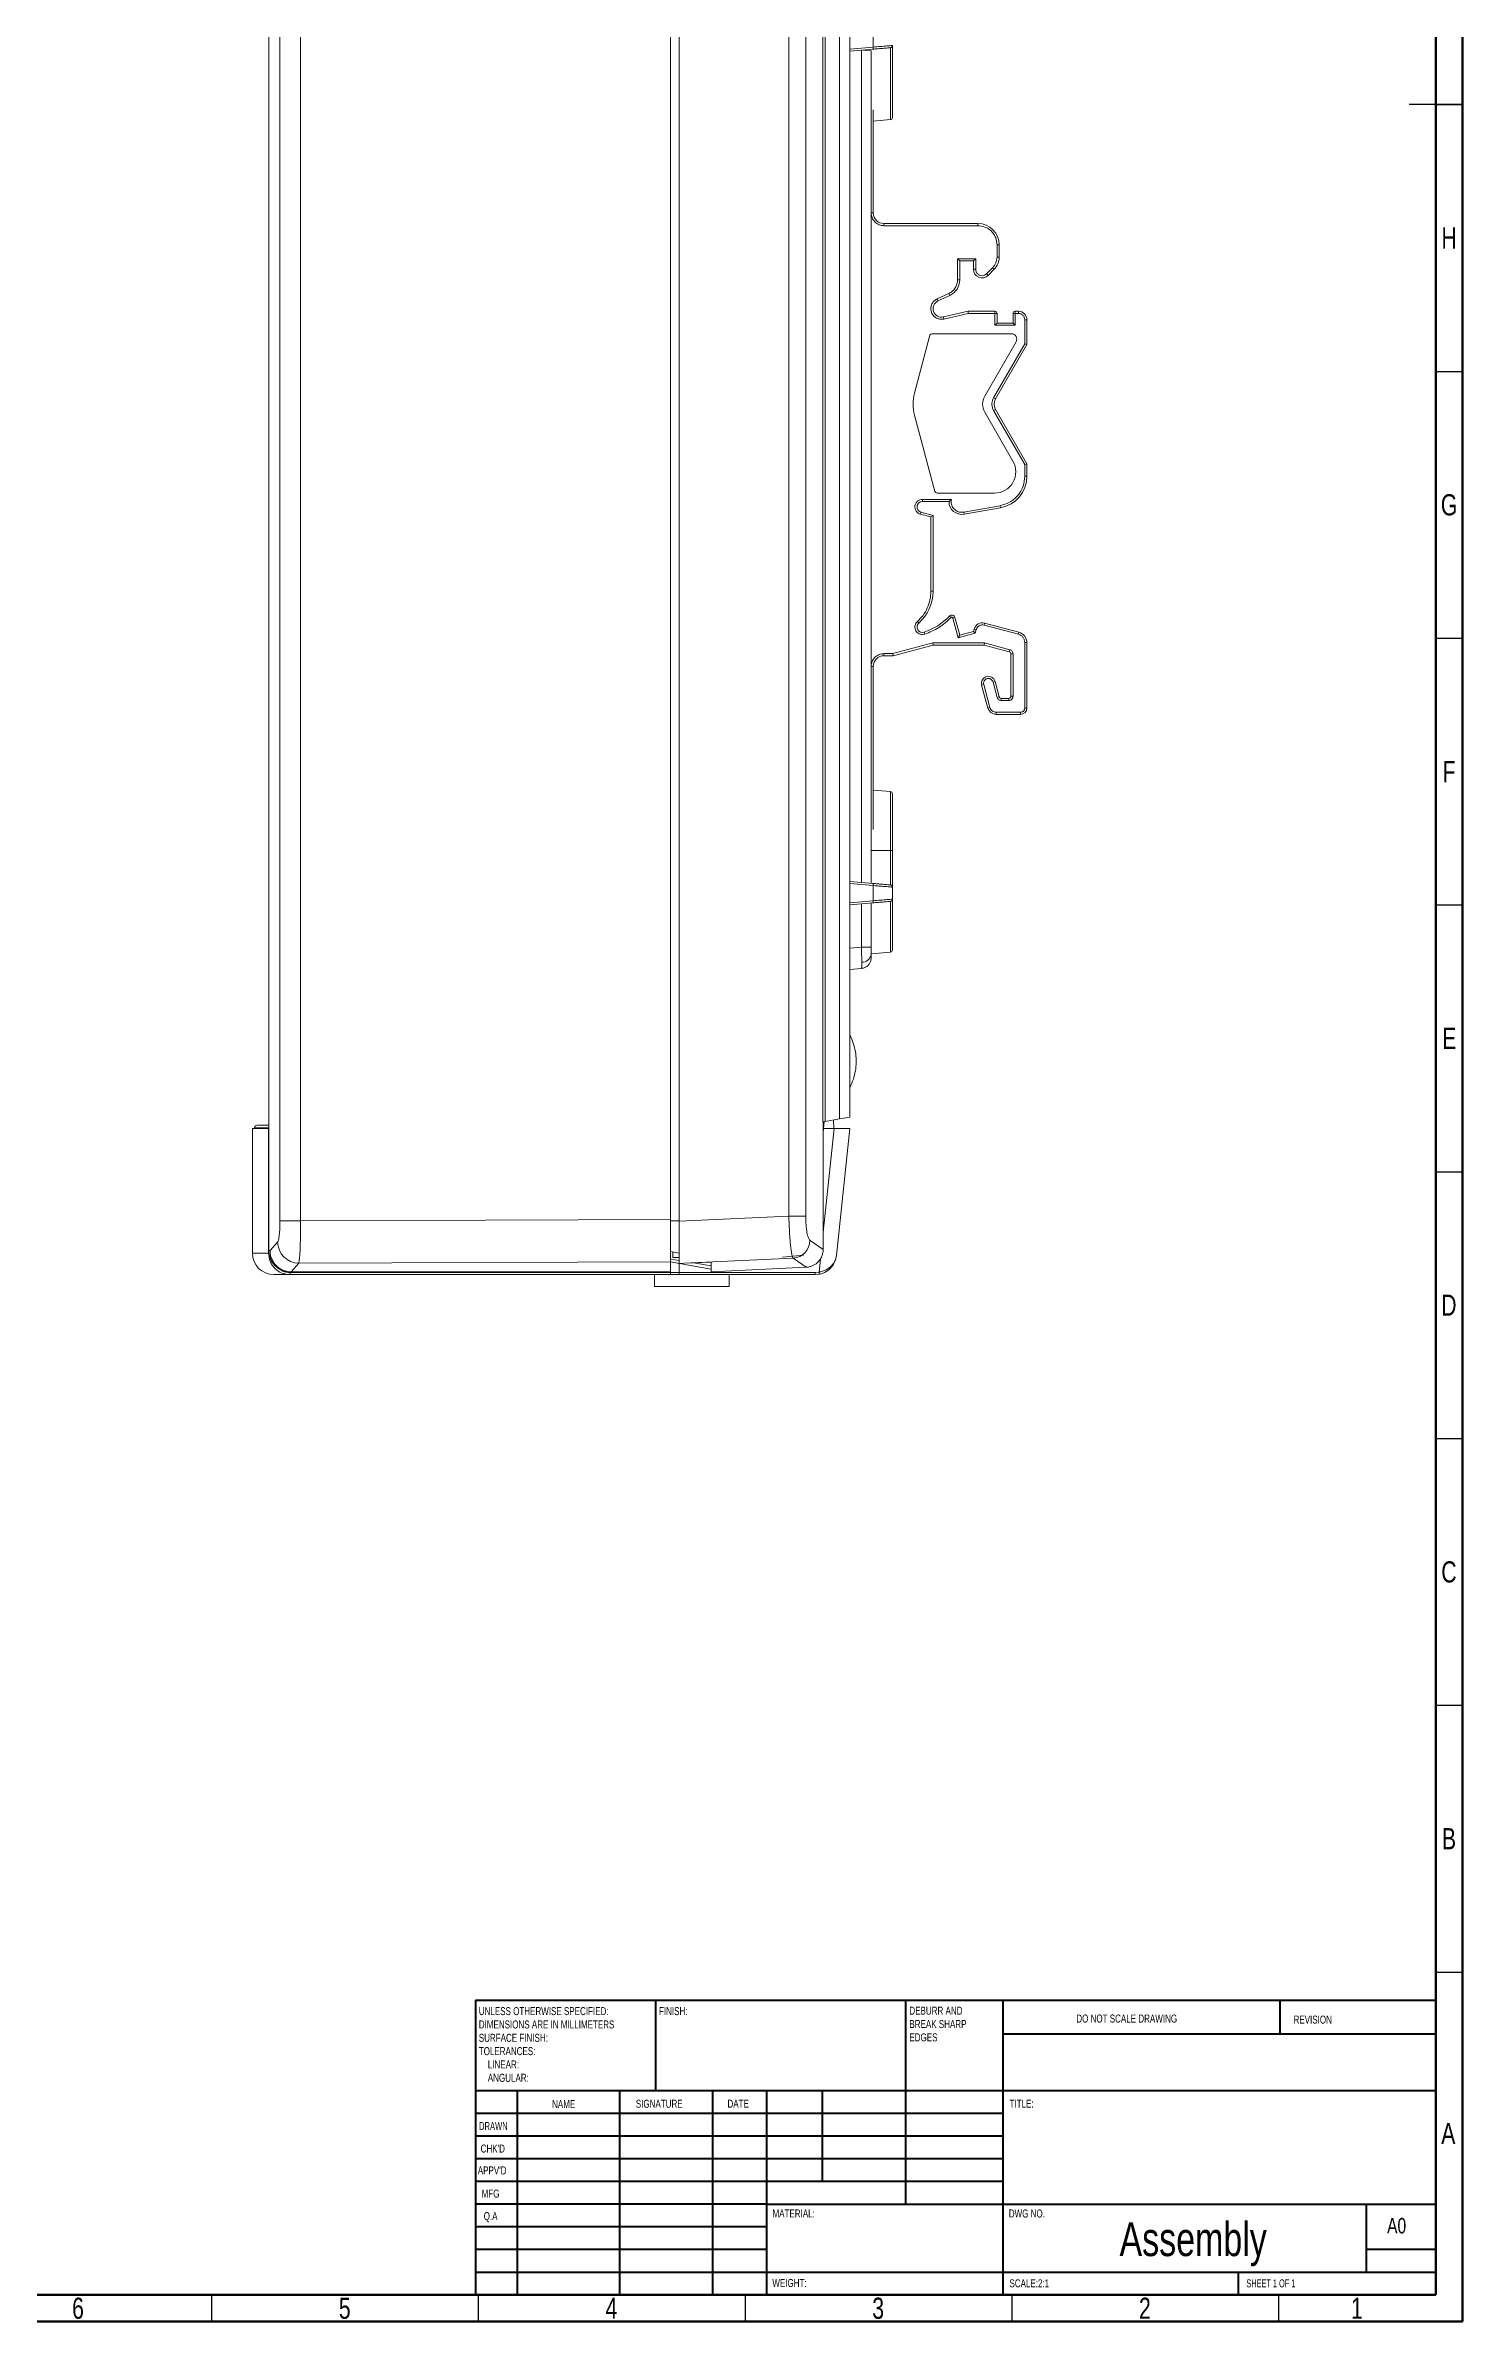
# Model space of a CAD drawing. Header units: millimetres. Extents: x 15 to 1184, y 5 to 836.
# Drawn here: x 918.4 to 1184, y 5 to 431.6 of the extents above; entities that cross this region are included whole.
import ezdxf

# ---------------------------------------------------------------- set-up
doc = ezdxf.new("R2010")
doc.units = ezdxf.units.MM
doc.styles.add('SLDTEXTSTYLE0', font='TXT', dxfattribs={"width": 0.75})
doc.styles.add('SLDTEXTSTYLE1', font='TXT', dxfattribs={"width": 0.686449})
doc.styles.add('SLDTEXTSTYLE2', font='TXT', dxfattribs={"width": 0.6875})

# ---------------------------------------------------------------- blocks, each defined once
blk = doc.blocks.new('SW_NOTE_0')
at = {"color": 0, "linetype": 'Continuous', "lineweight": 0, "char_height": 1.5, "attachment_point": 1, "style": 'SLDTEXTSTYLE0'}
for s, insert in [('UNLESS OTHERWISE SPECIFIED:', (0, 1.93)), ('SURFACE FINISH:', (0, -3.07)), ('DIMENSIONS ARE IN MILLIMETERS', (0, -0.57)), ('TOLERANCES:', (0, -5.57)), ('LINEAR:', (1.69, -8.07)), ('ANGULAR:', (1.69, -10.57))]:
    blk.add_mtext(s, dxfattribs=dict(at, insert=insert))
blk = doc.blocks.new('SW_NOTE_1')
at = {"color": 0, "linetype": 'Continuous', "lineweight": 0, "char_height": 1.5, "attachment_point": 1, "style": 'SLDTEXTSTYLE0'}
for s, insert in [('DEBURR AND', (0, 1.93)), ('BREAK SHARP', (0, -0.57)), ('EDGES', (0, -3.07))]:
    blk.add_mtext(s, dxfattribs=dict(at, insert=insert))

msp = doc.modelspace()

# ---------------------------------------------------------------- linework, layer by layer
at = {"color": 7, "linetype": 'Continuous', "lineweight": 60}
for p, q in [((1184, 836), (1184, 5)), ((1179, 831), (1179, 10)), ((1179, 10), (20, 10)), ((1184, 5), (15, 5))]:
    msp.add_line(p, q, dxfattribs=at)
at = {"color": 7, "linetype": 'Continuous', "lineweight": 15}
for p, q in [((960.23, 504.7), (960.23, 205.7)), ((962.32, 211.27), (962.32, 499.13)), ((966.19, 211.27), (966.19, 499.13)), ((1037.14, 211.2), (1037.14, 499.19)), ((1035.54, 211.51), (1035.54, 498.89)), ((1057.72, 498.25), (1057.72, 212.15)), ((1060.88, 498.25), (1060.88, 212.15)), ((1064.07, 229.83), (1064.07, 480.56)), ((1064.54, 229.92), (1064.54, 480.48)), ((1067.24, 480), (1067.24, 230.39)), ((1069.14, 230.73), (1069.14, 479.67)), ((1073.49, 430.88), (1069.14, 430.5)), ((1073.49, 434.12), (1073.49, 431.28)), ((1076.77, 431.17), (1076.77, 417.67)), ((1071.31, 274.71), (1071.31, 430.69)), ((1073.14, 430.59), (1071.64, 430.72)), ((1073.14, 274.55), (1073.14, 430.59)), ((1073.54, 419.51), (1073.54, 400.2)), ((1073.54, 417.38), (1076.77, 417.67)), ((1073.14, 400.2), (1073.54, 400.2)), ((1075.54, 398.2), (1075.54, 397.8)), ((1093.14, 398.2), (1075.54, 398.2)), ((1093.14, 397.8), (1075.54, 397.8)), ((1093.14, 397.8), (1093.14, 398.2)), ((1096.74, 391.88), (1096.74, 394.2)), ((1096.74, 394.2), (1097.14, 394.2)), ((1097.14, 391.88), (1097.14, 394.2)), ((1089.34, 391.6), (1092.74, 391.6)), ((1089.34, 387.64), (1089.34, 391.6)), ((1089.74, 391.2), (1089.34, 391.6)), ((1089.74, 387.64), (1089.74, 391.2)), ((1089.74, 391.2), (1092.34, 391.2)), ((1092.74, 391.6), (1092.34, 391.2)), ((1092.34, 391.2), (1092.34, 389.62)), ((1092.74, 389.62), (1092.34, 389.62)), ((1092.74, 391.6), (1092.74, 389.62)), ((1094.79, 388.77), (1095.92, 389.9)), ((1094.79, 388.77), (1095.07, 388.49)), ((1095.07, 388.49), (1096.2, 389.62)), ((1095.92, 389.9), (1096.2, 389.62)), ((1096.74, 391.88), (1097.14, 391.88)), ((1085.49, 384.06), (1087.72, 385.1)), ((1085.66, 383.7), (1085.49, 384.06)), ((1085.66, 383.7), (1087.89, 384.74)), ((1087.89, 384.74), (1087.72, 385.1)), ((1089.74, 387.64), (1089.34, 387.64)), ((1086.79, 380.3), (1086.34, 380.25)), ((1091.31, 381.75), (1086.7, 380.69)), ((1086.7, 380.69), (1086.79, 380.3)), ((1091.36, 381.35), (1086.79, 380.3)), ((1091.36, 381.35), (1091.31, 381.75)), ((1096.34, 381.75), (1091.31, 381.75)), ((1096.34, 381.35), (1091.36, 381.35)), ((1096.34, 381.35), (1096.34, 381.75)), ((1096.34, 379.15), (1096.34, 381.35)), ((1096.74, 381.35), (1096.34, 381.35)), ((1096.74, 379.55), (1096.74, 381.35)), ((1099.74, 381.35), (1099.74, 379.55)), ((1100.14, 381.35), (1099.74, 381.35)), ((1100.14, 381.75), (1100.14, 381.35)), ((1100.74, 381.75), (1100.14, 381.75)), ((1100.14, 381.35), (1100.14, 379.15)), ((1100.74, 381.35), (1100.14, 381.35)), ((1100.74, 381.35), (1100.74, 381.75)), ((1101.94, 375.66), (1101.94, 380.15)), ((1102.34, 380.15), (1101.94, 380.15)), ((1102.34, 375.55), (1102.34, 380.15)), ((1081.27, 366.42), (1084.17, 377.26)), ((1084.56, 377.55), (1099.45, 377.55)), ((1100.32, 376.05), (1094.43, 365.85)), ((1096.1, 365.55), (1101.94, 375.66)), ((1096.34, 379.15), (1096.74, 379.55)), ((1100.14, 379.15), (1096.34, 379.15)), ((1096.45, 365.35), (1102.34, 375.55)), ((1099.74, 379.55), (1096.74, 379.55)), ((1100.14, 379.15), (1099.74, 379.55)), ((1101.94, 375.66), (1102.34, 375.55)), ((1094.43, 362.85), (1099.72, 353.68)), ((1096.1, 365.55), (1096.45, 365.35)), ((1096.45, 363.35), (1096.1, 363.15)), ((1101.94, 353.05), (1096.1, 363.15)), ((1102.34, 353.15), (1096.45, 363.35)), ((1085.1, 347.98), (1081.27, 362.28)), ((1101.94, 353.05), (1102.34, 353.15)), ((1101.94, 350.83), (1101.94, 353.05)), ((1102.34, 350.83), (1101.94, 350.83)), ((1102.34, 350.83), (1102.34, 353.15)), ((1082.74, 346.48), (1088.18, 346.48)), ((1082.74, 346.48), (1082.74, 346.08)), ((1082.74, 346.08), (1087.74, 346.08)), ((1096.26, 347.68), (1085.49, 347.68)), ((1082.38, 343.73), (1082.48, 344.12)), ((1084.34, 343.21), (1082.38, 343.73)), ((1084.74, 343.51), (1082.48, 344.12)), ((1084.74, 343.51), (1084.34, 343.21)), ((1084.34, 329.27), (1084.34, 343.21)), ((1084.74, 329.27), (1084.74, 343.51)), ((1090.14, 344.08), (1090.49, 344.11)), ((1090.49, 344.11), (1097.31, 345.32)), ((1090.49, 344.11), (1090.56, 343.72)), ((1090.56, 343.72), (1097.38, 344.92)), ((1097.31, 345.32), (1097.38, 344.92)), ((1084.34, 329.27), (1084.74, 329.27)), ((1088.13, 324.34), (1087.84, 324.62)), ((1088.46, 324.25), (1088.85, 324.35)), ((1089.46, 320.55), (1088.46, 324.25)), ((1089.74, 321.04), (1088.85, 324.35)), ((1081.81, 323.6), (1082.07, 323.3)), ((1083.18, 321.23), (1082.74, 321.16)), ((1083.06, 321.61), (1083.18, 321.23)), ((1092.67, 321.41), (1089.46, 320.55)), ((1089.46, 320.55), (1089.74, 321.04)), ((1092.34, 321.73), (1089.74, 321.04)), ((1092.46, 322.19), (1092.34, 321.73)), ((1092.67, 321.41), (1092.34, 321.73)), ((1092.85, 322.09), (1092.46, 322.19)), ((1092.85, 322.09), (1092.67, 321.41)), ((1094.42, 323.32), (1094.32, 322.93)), ((1100.75, 321.21), (1094.32, 322.93)), ((1100.86, 321.6), (1094.42, 323.32)), ((1100.75, 321.21), (1100.86, 321.6)), ((1075.54, 317.6), (1077.22, 317.6)), ((1075.54, 317.6), (1075.54, 317.2)), ((1075.54, 317.2), (1077.28, 317.2)), ((1077.22, 317.6), (1084.69, 319.6)), ((1077.22, 317.6), (1077.28, 317.2)), ((1077.28, 317.2), (1084.74, 319.2)), ((1084.69, 319.6), (1094.4, 319.6)), ((1084.69, 319.6), (1084.74, 319.2)), ((1084.74, 319.2), (1094.35, 319.2)), ((1094.4, 319.6), (1094.35, 319.2)), ((1094.35, 319.2), (1099.04, 317.94)), ((1094.4, 319.6), (1099.15, 318.33)), ((1099.04, 317.94), (1099.15, 318.33)), ((1099.34, 317.55), (1099.34, 309.6)), ((1099.74, 317.55), (1099.34, 317.55)), ((1099.74, 317.55), (1099.74, 309.6)), ((1101.94, 307.4), (1101.94, 319.66)), ((1102.34, 319.66), (1101.94, 319.66)), ((1102.34, 307.4), (1102.34, 319.66)), ((1073.54, 315.2), (1073.14, 315.2)), ((1073.54, 315.2), (1073.54, 284.66)), ((1094.25, 311.81), (1093.86, 311.7)), ((1093.86, 311.7), (1095.02, 307.38)), ((1094.25, 311.81), (1095.41, 307.49)), ((1095.99, 312.27), (1096.38, 312.37)), ((1096.76, 309.39), (1095.99, 312.27)), ((1097.15, 309.49), (1096.38, 312.37)), ((1095.02, 307.38), (1095.41, 307.49)), ((1096.76, 309.39), (1097.15, 309.49)), ((1098.94, 309.2), (1097.53, 309.2)), ((1097.53, 308.8), (1097.53, 309.2)), ((1098.94, 308.8), (1097.53, 308.8)), ((1098.94, 308.8), (1098.94, 309.2)), ((1099.34, 309.6), (1099.74, 309.6)), ((1101.94, 307.4), (1102.34, 307.4)), ((1096.57, 306.6), (1101.14, 306.6)), ((1096.57, 306.6), (1096.57, 306.2)), ((1096.57, 306.2), (1101.14, 306.2)), ((1101.14, 306.2), (1101.14, 306.6)), ((1076.77, 291.73), (1073.54, 292.01)), ((1076.77, 280.7), (1073.14, 280.7)), ((1076.77, 280.7), (1076.77, 274.23)), ((1077.14, 280.7), (1076.77, 280.7)), ((1077.14, 280.7), (1077.14, 273.83)), ((1069.14, 274.9), (1073.49, 274.52)), ((1073.49, 274.12), (1073.49, 271.28)), ((1077.01, 273.84), (1077.14, 273.83)), ((1077.14, 271.56), (1077.14, 273.83)), ((1073.49, 270.88), (1069.14, 270.5)), ((1071.31, 262.57), (1071.31, 270.69)), ((1073.14, 262.57), (1073.14, 270.85)), ((1073.14, 262.57), (1071.31, 262.57)), ((1073.14, 261.35), (1076.77, 261.67)), ((1071.31, 258.59), (1069.14, 258.4)), ((1071.31, 258.59), (1071.33, 258.63)), ((1067.24, 230.39), (1064.54, 229.92)), ((1067.24, 230.39), (1069.14, 230.73)), ((957.14, 228.6), (957.14, 205.2)), ((960.18, 228.6), (957.14, 228.6)), ((957.54, 228.7), (957.54, 228.6)), ((960.18, 205.2), (960.18, 228.6)), ((960.23, 228.6), (960.18, 228.6)), ((1064.54, 229.92), (1064.07, 229.83)), ((1064.15, 229.85), (1064.15, 205.92)), ((1064.15, 227.8), (1064.22, 228.6)), ((1064.22, 228.6), (1064.34, 229.88)), ((1064.22, 228.6), (1066.2, 228.6)), ((1066.14, 228.6), (1066.06, 230.18)), ((1069.14, 228.6), (1066.2, 228.6)), ((1069.14, 228.6), (1066.64, 204.78)), ((966.19, 211.27), (962.32, 211.27)), ((1035.54, 211.51), (966.19, 211.27)), ((1035.54, 203.58), (1035.54, 211.51)), ((1057.72, 212.15), (1037.14, 211.2)), ((1037.14, 211.2), (1037.14, 203.29)), ((1060.88, 212.15), (1057.72, 212.15)), ((960.23, 205.7), (960.45, 205.7)), ((961.87, 207.3), (960.45, 205.7)), ((1037.14, 205.2), (1035.54, 205.52)), ((1035.99, 204.4), (1035.94, 205.44)), ((1056.54, 204.5), (1060.49, 204.84)), ((1064.15, 205.92), (1061.69, 207.63)), ((1035.54, 201.6), (964.2, 201.6)), ((1035.54, 201.2), (964.21, 201.2)), ((964.45, 201.7), (964.26, 201.7)), ((964.4, 201.7), (965.84, 203.34)), ((964.45, 201.7), (964.4, 201.7)), ((1035.54, 201.7), (964.45, 201.7)), ((965.84, 203.34), (1035.54, 203.58)), ((1032.52, 198.99), (1032.52, 201.2)), ((1035.54, 204.12), (1037.14, 203.85)), ((1037.14, 203.31), (1035.54, 203.6)), ((1035.54, 203.58), (1035.54, 201.7)), ((1035.54, 201.7), (1035.54, 201.6)), ((1037.14, 201.6), (1035.54, 201.6)), ((1037.13, 201.2), (1035.54, 201.2)), ((1035.99, 204.4), (1037.14, 204.41)), ((1062.66, 201.2), (1037.13, 201.2)), ((1037.14, 201.6), (1037.14, 203.29)), ((1062.67, 201.6), (1037.14, 201.6)), ((1043.14, 202.22), (1037.23, 203.29)), ((1058.53, 204.26), (1038.03, 203.32)), ((1043.14, 203.53), (1038.03, 203.32)), ((1039.86, 203.4), (1043.14, 202.85)), ((1043.14, 201.7), (1043.14, 203.53)), ((1060.95, 202.58), (1043.14, 201.7)), ((1046.52, 201.2), (1046.52, 198.99)), ((1060.95, 202.58), (1058.53, 204.26)), ((1063.44, 201.28), (1062.66, 201.2)), ((1063.37, 201.67), (1062.67, 201.6)), ((1032.52, 198.99), (1046.52, 198.99)), ((1046.52, 198.99), (1032.52, 198.99)), ((1032.52, 198.99), (1032.52, 198.99)), ((1033.62, 198.99), (1034.8, 198.99)), ((1033.62, 198.99), (1033.62, 198.99)), ((1033.62, 198.99), (1034.8, 198.99)), ((1033.62, 198.99), (1034.8, 198.99)), ((1033.62, 198.99), (1033.62, 198.99)), ((1033.62, 198.99), (1034.8, 198.99)), ((1033.62, 198.99), (1034.8, 198.99)), ((1033.62, 198.99), (1033.62, 198.99)), ((1033.62, 198.99), (1034.8, 198.99)), ((1034.8, 198.99), (1036.12, 198.99)), ((1034.8, 198.99), (1034.8, 198.99)), ((1034.8, 198.99), (1034.8, 198.99)), ((1034.8, 198.99), (1036.12, 198.99)), ((1034.8, 198.99), (1036.12, 198.99)), ((1034.8, 198.99), (1034.8, 198.99)), ((1034.8, 198.99), (1034.8, 198.99)), ((1034.8, 198.99), (1036.12, 198.99)), ((1034.8, 198.99), (1036.12, 198.99)), ((1034.8, 198.99), (1034.8, 198.99)), ((1034.8, 198.99), (1034.8, 198.99)), ((1034.8, 198.99), (1036.12, 198.99)), ((1045.12, 198.99), (1036.12, 198.99)), ((1036.12, 198.99), (1036.12, 198.99)), ((1036.12, 198.99), (1036.12, 198.99)), ((1036.12, 198.99), (1045.12, 198.99)), ((1045.12, 198.99), (1036.12, 198.99)), ((1036.12, 198.99), (1036.12, 198.99)), ((1036.12, 198.99), (1036.12, 198.99)), ((1036.12, 198.99), (1045.12, 198.99)), ((1045.12, 198.99), (1036.12, 198.99)), ((1036.12, 198.99), (1036.12, 198.99)), ((1036.12, 198.99), (1036.12, 198.99)), ((1036.12, 198.99), (1045.12, 198.99)), ((1045.12, 198.99), (1045.12, 198.99)), ((1045.12, 198.99), (1045.12, 198.99)), ((1045.12, 198.99), (1045.12, 198.99)), ((1045.12, 198.99), (1045.12, 198.99)), ((1045.12, 198.99), (1045.12, 198.99)), ((1045.12, 198.99), (1045.12, 198.99)), ((1046.52, 198.99), (1046.52, 198.99))]:
    msp.add_line(p, q, dxfattribs=at)
at = {"color": 8, "linetype": 'Continuous', "lineweight": 15}
for p, q in [((1069.14, 430.9), (1073.49, 431.28)), ((1076.77, 291.73), (1076.77, 280.7)), ((1073.49, 274.12), (1069.14, 274.5)), ((1069.14, 270.9), (1073.49, 271.28)), ((1076.77, 271.17), (1076.77, 261.67)), ((1071.31, 262.57), (1069.14, 262.38)), ((957.54, 228.7), (960.23, 228.7)), ((1066.2, 228.6), (1064.15, 209.13)), ((1037.14, 211.3), (1035.54, 211.3)), ((960.18, 205.2), (957.14, 205.2)), ((960.18, 205.2), (960.26, 205.2)), ((1063.63, 204.12), (1063.37, 201.67))]:
    msp.add_line(p, q, dxfattribs=at)
at = {"color": 7, "linetype": 'Continuous', "lineweight": 30}
for p, q in [((1184, 420.5), (1174, 420.5)), ((1179, 420.5), (1184, 420.5)), ((1179, 370.5), (1184, 370.5)), ((1179, 320.5), (1184, 320.5)), ((1179, 270.5), (1184, 270.5)), ((1179, 220.5), (1184, 220.5)), ((1179, 170.5), (1184, 170.5)), ((1179, 120.5), (1184, 120.5)), ((1179, 70.5), (1184, 70.5)), ((949.5, 10), (949.5, 5)), ((999.5, 10), (999.5, 5)), ((1049.5, 10), (1049.5, 5)), ((1099.5, 10), (1099.5, 5)), ((1149.5, 10), (1149.5, 5))]:
    msp.add_line(p, q, dxfattribs=at)
at = {"color": 7, "linetype": 'Continuous', "lineweight": 40}
for p, q in [((999, 65.25), (1179, 65.25)), ((999, 65.25), (999, 10)), ((1032.8, 48.25), (1032.8, 65.25)), ((1079.6, 65.25), (1079.6, 27)), ((1097.8, 65.25), (1097.8, 10)), ((1149.8, 58.88), (1149.8, 65.25)), ((1179, 58.88), (1097.8, 58.88)), ((1179, 48.25), (999, 48.25)), ((1006.8, 48.25), (1006.8, 10)), ((1025.99, 48.25), (1025.99, 10)), ((1043.4, 48.25), (1043.4, 10)), ((1053.6, 10), (1053.6, 48.25)), ((1064, 31.25), (1064, 48.25)), ((1097.8, 44), (999, 44)), ((1097.8, 39.75), (999, 39.75)), ((1097.8, 35.5), (999, 35.5)), ((1097.8, 31.25), (999, 31.25)), ((1053.6, 27), (999, 27)), ((1053.6, 27), (1179, 27)), ((1166, 14.25), (1166, 27)), ((1053.6, 22.75), (999, 22.75)), ((1053.6, 18.5), (999, 18.5)), ((1179, 18.5), (1166, 18.5)), ((999, 14.25), (1179, 14.25)), ((1142, 10), (1142, 14.25))]:
    msp.add_line(p, q, dxfattribs=at)
at = {"color": 7, "linetype": 'Continuous', "lineweight": 15, "flags": 128}
for points in [[(1072, 258.77), (1071.68, 258.65), (1071.31, 258.59)], [(1045.12, 198.99), (1044.86, 198.99), (1044.67, 198.99), (1044.55, 198.99), (1044.52, 198.99), (1044.55, 198.99), (1044.67, 198.99), (1044.86, 198.99), (1045.12, 198.99)], [(1045.12, 198.99), (1044.86, 198.99), (1044.67, 198.99), (1044.55, 198.99), (1044.52, 198.99), (1044.55, 198.99), (1044.67, 198.99), (1044.86, 198.99), (1045.12, 198.99)], [(1045.12, 198.99), (1044.86, 198.99), (1044.67, 198.99), (1044.55, 198.99), (1044.52, 198.99), (1044.55, 198.99), (1044.67, 198.99), (1044.86, 198.99), (1045.12, 198.99)]]:
    msp.add_lwpolyline(points, dxfattribs=at)
at = {"color": 7, "linetype": 'Continuous', "lineweight": 15}
for centre, radius, start, end in [((1072.33, 431.08), 1.17, 350.1973, 9.8027), ((1076.74, 431.56), 0.4, 275, 0), ((1076.74, 418.06), 0.4, 275, 0), ((1075.54, 400.2), 2, 180, 270), ((1093.14, 394.2), 4, 0, 90), ((1093.94, 389.62), 1.6, 180, 315), ((1093.94, 391.88), 3.2, 315, 0), ((1086.54, 387.64), 3.2, 295, 0), ((1086.34, 382.25), 1.6, 115, 283), ((1096.34, 381.35), 0.4, 0, 90), ((1100.14, 381.35), 0.4, 90, 180), ((1100.74, 380.15), 1.6, 0, 90), ((1084.56, 377.15), 0.4, 90, 165), ((1099.45, 376.55), 1, 330, 90), ((1089, 364.35), 8, 165, 195), ((1097.03, 364.35), 3, 150, 210), ((1098.18, 364.35), 2, 150, 210), ((1096.26, 351.68), 4, 270, 30), ((1096.34, 350.83), 6, 280, 0), ((1082.74, 345.08), 1, 90, 255), ((1085.49, 348.08), 0.4, 195, 270), ((1090.14, 346.08), 2.4, 180, 280), ((1076.74, 329.27), 8, 311.8103, 0), ((1079.24, 332.99), 12, 288.5304, 315.7656), ((1088.27, 324.2), 0.6, 15, 135.7656), ((1082.74, 322.56), 1, 131.8103, 288.5304), ((1094.01, 321.77), 1.6, 75, 165), ((1100.34, 319.66), 2, 0, 75), ((1075.54, 315.2), 2, 90, 180), ((1098.94, 317.55), 0.4, 0, 75), ((1095.12, 312.04), 1.3, 15, 195), ((1096.57, 307.8), 1.6, 195, 270), ((1097.53, 309.6), 0.4, 195, 270), ((1098.94, 309.6), 0.4, 270, 0), ((1101.14, 307.4), 1.2, 270, 0), ((1076.74, 291.33), 0.4, 0, 85), ((1072.33, 274.32), 1.17, 350.1973, 9.8027), ((1076.74, 273.83), 0.4, 0, 85), ((1072.33, 271.08), 1.17, 350.1973, 9.8027), ((1076.74, 271.56), 0.4, 275, 360), ((1071.46, 261.46), 1.7, 267.334, 349.9847), ((1071.14, 260.58), 2, 338.3159, 0), ((1076.74, 262.06), 0.4, 275, 0), ((958.04, 228.7), 0.5, 90, 180), ((961.14, 205.2), 4, 180, 270), ((965.91, 207.38), 4.04, 181.1096, 268.9291), ((1058.23, 207.71), 3.45, 274.8643, 358.7585), ((968.03, 201.5), 3.83, 178.5046, 184.4944), ((1058.84, 201.5), 3.83, 355.5056, 1.4954), ((1059.59, 200.81), 3.88, 6.8314, 12.7167)]:
    msp.add_arc(centre, radius, start, end, dxfattribs=at)
for centre, major_axis, ratio, start_param, end_param in [((1035.54, 201.6), (0, 0.4), 0.013091, 1.570796, 3.141593), ((1037.13, 201.6), (0, 0.4), 0.013091, 3.141593, 4.712389), ((1068.38, 212.66), (228.36, 10.53), 0.034995, 4.573531, 4.577473)]:
    msp.add_ellipse(centre, major_axis=major_axis, ratio=ratio, start_param=start_param, end_param=end_param, dxfattribs=at)
for points, knots in [([(1073.49, 431.28), (1073.98, 431.32), (1074.46, 431.35), (1075.35, 431.42), (1075.75, 431.46), (1076.42, 431.51), (1076.69, 431.53), (1077.05, 431.56), (1077.14, 431.56), (1077.14, 431.56)], [0, 0, 0, 0, 0.25, 0.25, 0.5, 0.5, 0.75, 0.75, 1, 1, 1, 1]), ([(1076.77, 431.17), (1076.77, 431.17), (1076.77, 431.17), (1076.74, 431.16), (1076.7, 431.16), (1076.63, 431.15), (1076.5, 431.14), (1076.26, 431.12), (1075.84, 431.08), (1075.33, 431.04), (1074.81, 430.99), (1074.33, 430.95), (1073.91, 430.92), (1073.63, 430.89), (1073.49, 430.88)], [0, 0, 0, 0, 0.0483886, 0.0964213, 0.144348, 0.1924203, 0.2408878, 0.3700334, 0.4994578, 0.628781, 0.7583894, 0.8390579, 0.9192101, 1, 1, 1, 1]), ([(1076.91, 431.2), (1076.94, 431.22), (1077.01, 431.26), (1077.09, 431.38), (1077.08, 431.49), (1077.07, 431.56)], [0, 0, 0, 0, 0.2465971, 0.4984175, 1, 1, 1, 1]), ([(1077.14, 431.56), (1077.14, 431.41), (1077.14, 431.1), (1077.14, 430.62), (1077.14, 430.15), (1077.14, 429.67), (1077.14, 428.93), (1077.14, 427.94), (1077.14, 426.71), (1077.14, 425.5), (1077.14, 423.97), (1077.14, 422.22), (1077.14, 420.74), (1077.14, 419.77), (1077.14, 419.15), (1077.14, 418.67), (1077.14, 418.36), (1077.14, 418.18), (1077.14, 418.08), (1077.14, 418.07), (1077.14, 418.06)], [0, 0, 0, 0, 0.024725, 0.049378, 0.07401, 0.098671, 0.123413, 0.186747, 0.250133, 0.313466, 0.376852, 0.500009, 0.623166, 0.6865, 0.749886, 0.813219, 0.876605, 0.917765, 0.958817, 1, 1, 1, 1]), ([(1075.54, 397.8), (1075.24, 397.83), (1074.77, 397.88), (1074.21, 398.18), (1073.83, 398.49), (1073.52, 398.87), (1073.22, 399.43), (1073.17, 399.9), (1073.14, 400.2)], [0, 0, 0, 0, 0.2394429, 0.3695788, 0.4999999, 0.6301358, 0.7605571, 1, 1, 1, 1]), ([(1096.74, 394.2), (1096.69, 394.65), (1096.62, 395.35), (1096.17, 396.19), (1095.7, 396.76), (1095.13, 397.23), (1094.29, 397.68), (1093.59, 397.75), (1093.14, 397.8)], [0, 0, 0, 0, 0.239443, 0.369626, 0.5, 0.630183, 0.760557, 1, 1, 1, 1]), ([(1092.74, 389.62), (1092.76, 389.47), (1092.78, 389.23), (1092.93, 388.95), (1093.08, 388.76), (1093.28, 388.61), (1093.56, 388.46), (1093.79, 388.43), (1093.94, 388.42)], [0, 0, 0, 0, 0.239443, 0.369436, 0.5, 0.629993, 0.760557, 1, 1, 1, 1]), ([(1086.34, 380.25), (1086.12, 380.27), (1085.67, 380.31), (1085.06, 380.66), (1084.6, 381.18), (1084.35, 381.81), (1084.31, 382.48), (1084.51, 383.15), (1084.91, 383.72), (1085.3, 383.95), (1085.49, 384.06)], [0, 0, 0, 0, 0.121357, 0.25, 0.378643, 0.5, 0.621357, 0.75, 0.878643, 1, 1, 1, 1]), ([(1089.34, 387.64), (1089.32, 387.38), (1089.28, 386.85), (1088.93, 386.11), (1088.41, 385.49), (1087.95, 385.23), (1087.72, 385.1)], [0, 0, 0, 0, 0.2449044, 0.5, 0.7550956, 1, 1, 1, 1]), ([(1101.94, 380.15), (1101.92, 380.3), (1101.9, 380.54), (1101.75, 380.82), (1101.59, 381.01), (1101.4, 381.16), (1101.12, 381.31), (1100.89, 381.34), (1100.74, 381.35)], [0, 0, 0, 0, 0.239443, 0.369436, 0.5, 0.629993, 0.760557, 1, 1, 1, 1]), ([(1096.1, 363.15), (1096.01, 363.34), (1095.83, 363.72), (1095.76, 364.35), (1095.83, 364.99), (1096.01, 365.36), (1096.1, 365.55)], [0, 0, 0, 0, 0.2498917, 0.4999925, 0.7498918, 1, 1, 1, 1]), ([(1097.31, 345.32), (1097.92, 345.49), (1099.18, 345.84), (1100.71, 347.16), (1101.75, 348.9), (1101.88, 350.2), (1101.94, 350.83)], [0, 0, 0, 0, 0.2422272, 0.5, 0.7577728, 1, 1, 1, 1]), ([(1082.38, 343.73), (1082.22, 343.79), (1081.91, 343.91), (1081.55, 344.29), (1081.34, 344.76), (1081.32, 345.27), (1081.47, 345.75), (1081.79, 346.16), (1082.24, 346.43), (1082.58, 346.47), (1082.74, 346.48)], [0, 0, 0, 0, 0.120861, 0.25, 0.379139, 0.5, 0.620861, 0.75, 0.879139, 1, 1, 1, 1]), ([(1088.18, 346.48), (1088.12, 346.44), (1088.02, 346.35), (1087.9, 346.24), (1087.83, 346.17), (1087.78, 346.12), (1087.75, 346.09), (1087.74, 346.09), (1087.74, 346.08)], [0, 0, 0, 0, 0.279335, 0.499085, 0.64296, 0.772052, 0.889631, 1, 1, 1, 1]), ([(1088.18, 346.48), (1088.16, 346.34), (1088.12, 346.04), (1088.18, 345.6), (1088.33, 345.18), (1088.58, 344.81), (1088.89, 344.5), (1089.27, 344.26), (1089.7, 344.11), (1089.99, 344.09), (1090.14, 344.08)], [0, 0, 0, 0, 0.124923, 0.249996, 0.374843, 0.499996, 0.624843, 0.749996, 0.874923, 1, 1, 1, 1]), ([(1081.81, 323.6), (1082.18, 323.98), (1082.93, 324.73), (1083.72, 326.14), (1084.24, 327.67), (1084.31, 328.74), (1084.34, 329.27)], [0, 0, 0, 0, 0.247216, 0.5, 0.752784, 1, 1, 1, 1]), ([(1088.46, 324.25), (1088.46, 324.27), (1088.44, 324.31), (1088.39, 324.36), (1088.34, 324.39), (1088.29, 324.4), (1088.27, 324.4)], [0, 0, 0, 0, 0.248452, 0.499833, 0.748481, 1, 1, 1, 1]), ([(1082.74, 321.16), (1082.6, 321.17), (1082.32, 321.19), (1081.93, 321.39), (1081.62, 321.68), (1081.41, 322.05), (1081.32, 322.47), (1081.36, 322.89), (1081.51, 323.29), (1081.71, 323.5), (1081.81, 323.6)], [0, 0, 0, 0, 0.124913, 0.249992, 0.374826, 0.499992, 0.624826, 0.749992, 0.874913, 1, 1, 1, 1]), ([(1094.32, 322.93), (1094.17, 322.96), (1093.94, 322.99), (1093.63, 322.92), (1093.4, 322.82), (1093.2, 322.68), (1092.99, 322.45), (1092.9, 322.23), (1092.85, 322.09)], [0, 0, 0, 0, 0.239443, 0.369436, 0.5, 0.629993, 0.760557, 1, 1, 1, 1]), ([(1101.94, 319.66), (1101.92, 319.83), (1101.89, 320.18), (1101.63, 320.65), (1101.24, 321.03), (1100.91, 321.15), (1100.75, 321.21)], [0, 0, 0, 0, 0.243185, 0.5, 0.756815, 1, 1, 1, 1]), ([(1073.14, 315.2), (1073.17, 315.5), (1073.22, 315.97), (1073.52, 316.53), (1073.83, 316.91), (1074.21, 317.22), (1074.77, 317.52), (1075.24, 317.57), (1075.54, 317.6)], [0, 0, 0, 0, 0.239443, 0.369579, 0.5, 0.630136, 0.760557, 1, 1, 1, 1]), ([(1099.15, 318.33), (1099.23, 318.3), (1099.39, 318.24), (1099.58, 318.05), (1099.72, 317.82), (1099.73, 317.64), (1099.74, 317.55)], [0, 0, 0, 0, 0.249179, 0.499911, 0.749187, 1, 1, 1, 1]), ([(1095.99, 312.27), (1095.95, 312.38), (1095.89, 312.54), (1095.72, 312.71), (1095.57, 312.82), (1095.41, 312.9), (1095.17, 312.95), (1094.88, 312.93), (1094.62, 312.8), (1094.44, 312.64), (1094.34, 312.49), (1094.26, 312.32), (1094.21, 312.09), (1094.23, 311.92), (1094.25, 311.81)], [0, 0, 0, 0, 0.119721, 0.18467, 0.25, 0.314949, 0.380279, 0.5, 0.619721, 0.68467, 0.75, 0.814949, 0.880279, 1, 1, 1, 1]), ([(1095.41, 307.49), (1095.45, 307.36), (1095.54, 307.12), (1095.83, 306.83), (1096.18, 306.63), (1096.44, 306.61), (1096.57, 306.6)], [0, 0, 0, 0, 0.2492964, 0.5001463, 0.7568857, 1, 1, 1, 1]), ([(1097.53, 308.8), (1097.45, 308.81), (1097.27, 308.82), (1097.04, 308.95), (1096.85, 309.14), (1096.79, 309.31), (1096.76, 309.39)], [0, 0, 0, 0, 0.249179, 0.499911, 0.749187, 1, 1, 1, 1]), ([(1099.74, 309.6), (1099.73, 309.5), (1099.71, 309.34), (1099.61, 309.16), (1099.51, 309.03), (1099.38, 308.93), (1099.2, 308.83), (1099.04, 308.81), (1098.94, 308.8)], [0, 0, 0, 0, 0.239444, 0.36822, 0.499999, 0.628777, 0.760556, 1, 1, 1, 1]), ([(1101.14, 306.6), (1101.24, 306.61), (1101.39, 306.63), (1101.58, 306.72), (1101.71, 306.83), (1101.81, 306.96), (1101.91, 307.14), (1101.93, 307.3), (1101.94, 307.4)], [0, 0, 0, 0, 0.239444, 0.36822, 0.499999, 0.628777, 0.760556, 1, 1, 1, 1]), ([(1077.14, 291.33), (1077.14, 291.33), (1077.14, 291.33), (1077.14, 291.31), (1077.14, 291.27), (1077.14, 291.22), (1077.14, 291.12), (1077.14, 290.93), (1077.14, 290.6), (1077.14, 290.16), (1077.14, 289.43), (1077.14, 288.27), (1077.14, 286.85), (1077.14, 285.6), (1077.14, 284.63), (1077.14, 283.64), (1077.14, 282.76), (1077.14, 281.99), (1077.14, 281.35), (1077.14, 280.91), (1077.14, 280.7)], [0, 0, 0, 0, 0.023334, 0.046626, 0.069908, 0.09321, 0.116565, 0.178297, 0.240092, 0.304398, 0.368768, 0.500006, 0.631244, 0.69555, 0.759919, 0.821651, 0.883446, 0.922308, 0.96111, 1, 1, 1, 1]), ([(1073.49, 274.52), (1073.57, 274.51), (1073.74, 274.5), (1074, 274.47), (1074.24, 274.45), (1074.49, 274.43), (1074.86, 274.4), (1075.33, 274.36), (1075.84, 274.31), (1076.26, 274.27), (1076.53, 274.25), (1076.68, 274.24), (1076.76, 274.23), (1076.77, 274.23), (1076.77, 274.23)], [0, 0, 0, 0, 0.048571, 0.096778, 0.144869, 0.193094, 0.241698, 0.371112, 0.50063, 0.629861, 0.7592, 0.839632, 0.91951, 1, 1, 1, 1]), ([(1077.07, 273.84), (1077.08, 273.91), (1077.09, 274.01), (1077.01, 274.13), (1076.94, 274.17), (1076.91, 274.19)], [0, 0, 0, 0, 0.5015825, 0.7534029, 1, 1, 1, 1]), ([(1073.49, 271.28), (1073.98, 271.32), (1074.46, 271.35), (1075.35, 271.42), (1075.75, 271.46), (1076.42, 271.51), (1076.69, 271.53), (1077.05, 271.56), (1077.14, 271.56), (1077.14, 271.56)], [0, 0, 0, 0, 0.25, 0.25, 0.5, 0.5, 0.75, 0.75, 1, 1, 1, 1]), ([(1076.77, 271.17), (1076.77, 271.17), (1076.77, 271.17), (1076.74, 271.16), (1076.7, 271.16), (1076.63, 271.15), (1076.5, 271.14), (1076.26, 271.12), (1075.84, 271.08), (1075.33, 271.04), (1074.81, 270.99), (1074.33, 270.95), (1073.91, 270.92), (1073.63, 270.89), (1073.49, 270.88)], [0, 0, 0, 0, 0.048389, 0.096421, 0.144348, 0.19242, 0.240888, 0.370033, 0.499458, 0.628781, 0.758389, 0.839058, 0.91921, 1, 1, 1, 1]), ([(1076.91, 271.2), (1076.94, 271.22), (1077.01, 271.26), (1077.09, 271.38), (1077.08, 271.49), (1077.07, 271.56)], [0, 0, 0, 0, 0.246597, 0.498418, 1, 1, 1, 1]), ([(1077.14, 271.56), (1077.14, 271.41), (1077.14, 271.1), (1077.14, 270.63), (1077.14, 270.18), (1077.14, 269.72), (1077.14, 269.28), (1077.14, 268.84), (1077.14, 268.4), (1077.14, 267.82), (1077.14, 267.1), (1077.14, 266.27), (1077.14, 265.49), (1077.14, 264.78), (1077.14, 264.13), (1077.14, 263.57), (1077.14, 263.1), (1077.14, 262.71), (1077.14, 262.42), (1077.14, 262.22), (1077.14, 262.09), (1077.14, 262.07), (1077.14, 262.06)], [0, 0, 0, 0, 0.030375, 0.060574, 0.090657, 0.120682, 0.150709, 0.180798, 0.211008, 0.241398, 0.305438, 0.369545, 0.434754, 0.500029, 0.565238, 0.630513, 0.694553, 0.75866, 0.819207, 0.879296, 0.939401, 1, 1, 1, 1]), ([(1071.38, 259.76), (1071.38, 259.82), (1071.38, 259.96), (1071.38, 260.17), (1071.38, 260.39), (1071.38, 260.63), (1071.37, 260.88), (1071.36, 261.14), (1071.36, 261.41), (1071.35, 261.69), (1071.34, 261.98), (1071.33, 262.28), (1071.32, 262.47), (1071.31, 262.57)], [0, 0, 0, 0, 0.0864, 0.173698, 0.261894, 0.350991, 0.44099, 0.531892, 0.623699, 0.716412, 0.810032, 0.904561, 1, 1, 1, 1]), ([(1071.33, 258.61), (1071.5, 258.64), (1071.86, 258.69), (1072.35, 258.96), (1072.77, 259.36), (1072.93, 259.71), (1073.01, 259.88)], [0, 0, 0, 0, 0.235606, 0.486899, 0.745157, 1, 1, 1, 1]), ([(1069.14, 236.33), (1069.22, 236.46), (1069.55, 237.06), (1069.95, 238.22), (1070.29, 239.78), (1070.38, 241.39), (1070.23, 243.02), (1069.81, 244.59), (1069.43, 245.64), (1069.14, 246.11), (1069.14, 246.12)], [0, 0, 0, 0, 0.045785, 0.20142, 0.358491, 0.516728, 0.676029, 0.836443, 0.998202, 1, 1, 1, 1]), ([(958.16, 229.2), (958.14, 229.2), (958.08, 229.2), (958.76, 229.2), (959.84, 229.2), (960.23, 229.2)], [0, 0, 0, 0, 0.244507, 0.733172, 1, 1, 1, 1]), ([(961.87, 207.3), (961.93, 207.41), (962.05, 207.64), (962.2, 208.57), (962.3, 209.82), (962.32, 210.79), (962.32, 211.27)], [0, 0, 0, 0, 0.2500459, 0.5000008, 0.7498754, 1, 1, 1, 1]), ([(966.19, 211.27), (966.18, 210.33), (966.18, 208.91), (966.13, 207.17), (966.1, 206.12), (966.06, 205.32), (966.02, 204.72), (965.97, 204.15), (965.91, 203.62), (965.86, 203.44), (965.84, 203.34)], [0, 0, 0, 0, 0.242405, 0.369239, 0.499542, 0.577959, 0.661392, 0.749842, 0.859595, 1, 1, 1, 1]), ([(1058.53, 204.26), (1058.49, 204.32), (1058.43, 204.43), (1058.34, 204.73), (1058.24, 205.19), (1058.13, 205.87), (1058.01, 206.87), (1057.91, 208.03), (1057.79, 209.76), (1057.75, 211.2), (1057.72, 212.15)], [0, 0, 0, 0, 0.090682, 0.174132, 0.250354, 0.379299, 0.500425, 0.628415, 0.75445, 1, 1, 1, 1]), ([(1060.88, 212.15), (1060.89, 211.59), (1060.91, 210.47), (1061.1, 209.04), (1061.37, 207.99), (1061.58, 207.75), (1061.69, 207.63)], [0, 0, 0, 0, 0.250128, 0.499974, 0.749894, 1, 1, 1, 1]), ([(964.21, 201.2), (963.68, 201.26), (962.63, 201.38), (961.5, 202.16), (960.83, 202.98), (960.32, 203.91), (960.24, 204.69), (960.18, 205.2)], [0, 0, 0, 0, 0.250392, 0.499699, 0.630215, 0.757259, 1, 1, 1, 1]), ([(960.23, 205.7), (960.23, 205.63), (960.23, 205.51), (960.24, 205.38), (960.25, 205.31)], [0, 0, 0, 0, 0.499419, 1, 1, 1, 1]), ([(960.25, 205.31), (960.26, 205.19), (960.29, 204.93), (960.39, 204.56), (960.5, 204.26), (960.63, 203.95), (960.8, 203.63), (961.05, 203.26), (961.34, 202.93), (961.63, 202.65), (961.94, 202.42), (962.21, 202.25), (962.5, 202.1), (962.79, 201.97), (963.16, 201.84), (963.48, 201.77), (963.75, 201.73), (963.99, 201.7), (964.17, 201.7), (964.26, 201.7)], [0, 0, 0, 0, 0.065406, 0.130364, 0.19467, 0.22673, 0.301778, 0.377322, 0.45337, 0.519059, 0.584291, 0.648862, 0.68105, 0.747265, 0.813019, 0.878108, 0.910555, 0.955183, 1, 1, 1, 1]), ([(964.4, 201.7), (963.9, 201.76), (963.13, 201.85), (962.22, 202.36), (961.47, 202.97), (960.89, 203.79), (960.52, 204.77), (960.47, 205.38), (960.45, 205.7)], [0, 0, 0, 0, 0.241821, 0.36884, 0.49959, 0.709336, 0.844655, 1, 1, 1, 1]), ([(1064.15, 205.92), (1064.15, 205.83), (1064.15, 205.65), (1064.11, 205.37), (1064.05, 205.09), (1063.97, 204.82), (1063.87, 204.56), (1063.74, 204.3), (1063.6, 204.06), (1063.37, 203.76), (1063.11, 203.48), (1062.82, 203.25), (1062.59, 203.09), (1062.35, 202.95), (1062.1, 202.83), (1061.83, 202.73), (1061.55, 202.66), (1061.25, 202.6), (1061.05, 202.59), (1060.95, 202.58)], [0, 0, 0, 0, 0.0542, 0.1087697, 0.1645138, 0.2206678, 0.2748693, 0.329452, 0.3852407, 0.4414472, 0.5497011, 0.6046452, 0.6603834, 0.71437, 0.7687234, 0.8242216, 0.8801101, 0.9398176, 1, 1, 1, 1]), ([(1066.64, 204.78), (1066.57, 204.44), (1066.43, 203.76), (1065.78, 202.83), (1064.94, 202.18), (1064.08, 201.81), (1063.6, 201.72), (1063.37, 201.67)], [0, 0, 0, 0, 0.249243, 0.499157, 0.748861, 0.878471, 1, 1, 1, 1]), ([(1066.64, 204.78), (1066.56, 204.4), (1066.42, 203.65), (1065.79, 202.61), (1064.97, 201.88), (1064.13, 201.45), (1063.66, 201.33), (1063.44, 201.28)], [0, 0, 0, 0, 0.250131, 0.499865, 0.749274, 0.879871, 1, 1, 1, 1]), ([(964.21, 201.2), (963.49, 201.2), (962.07, 201.2), (961.17, 201.2), (961.24, 201.2), (961.26, 201.2)], [0, 0, 0, 0, 0.4000369, 0.7999145, 1, 1, 1, 1])]:
    msp.add_open_spline(points, degree=3, knots=knots, dxfattribs=at)
for points in [[(1093.94, 388.42), (1094.1, 388.43), (1094.42, 388.47), (1094.66, 388.67), (1094.79, 388.77)], [(1095.92, 389.9), (1096.15, 390.19), (1096.62, 390.77), (1096.7, 391.51), (1096.74, 391.88)], [(1088.13, 324.34), (1087.4, 323.67), (1085.93, 322.34), (1084.1, 321.6), (1083.18, 321.23)], [(1088.27, 324.4), (1088.24, 324.4), (1088.19, 324.39), (1088.15, 324.36), (1088.13, 324.34)], [(1073.14, 262.57), (1073.14, 262.05), (1073.14, 261.53), (1073.14, 261.16)], [(1073.14, 261.16), (1073.14, 260.79), (1073.14, 260.58), (1073.14, 260.58)]]:
    msp.add_open_spline(points, degree=3, dxfattribs=at)
at = {"color": 8, "linetype": 'Continuous', "lineweight": 15}
for points, knots in [([(1073.49, 274.12), (1073.78, 274.1), (1074.33, 274.05), (1075.24, 273.98), (1076.18, 273.91), (1076.89, 273.85), (1076.98, 273.84), (1077.01, 273.84)], [0, 0, 0, 0, 0.16914, 0.320301, 0.56782, 0.857275, 1, 1, 1, 1]), ([(1071.33, 258.63), (1071.33, 258.64), (1071.35, 258.67), (1071.38, 258.96), (1071.38, 259.44), (1071.38, 259.76)], [0, 0, 0, 0, 0.155067, 0.445352, 1, 1, 1, 1]), ([(964.2, 201.6), (963.71, 201.63), (963.03, 201.67), (962.5, 202.07), (962.35, 202.18)], [0, 0, 0, 0, 0.71899, 1, 1, 1, 1])]:
    msp.add_open_spline(points, degree=3, knots=knots, dxfattribs=at)

# ---------------------------------------------------------------- block references
at = {"color": 7, "linetype": 'Continuous', "lineweight": 0}
for name, p in [('SW_NOTE_1', (1080.31, 62.07)), ('SW_NOTE_0', (999.59, 61.99))]:
    msp.add_blockref(name, p, dxfattribs=at)

# ---------------------------------------------------------------- texts
for s, insert, char_height, attachment_point, style in [('H', (1181.49, 397.47), 3.97, 2, 'SLDTEXTSTYLE0'), ('G', (1181.49, 347.47), 3.97, 2, 'SLDTEXTSTYLE0'), ('F', (1181.46, 297.47), 3.97, 2, 'SLDTEXTSTYLE0'), ('E', (1181.51, 247.47), 3.97, 2, 'SLDTEXTSTYLE0'), ('D', (1181.45, 197.47), 3.97, 2, 'SLDTEXTSTYLE0'), ('C', (1181.46, 147.47), 3.97, 2, 'SLDTEXTSTYLE0'), ('B', (1181.47, 97.47), 3.97, 2, 'SLDTEXTSTYLE0'), ('FINISH:', (1033.37, 63.92), 1.5, 1, 'SLDTEXTSTYLE0'), ('DO NOT SCALE DRAWING', (1111.61, 62.53), 1.5, 1, 'SLDTEXTSTYLE0'), ('REVISION', (1152.33, 62.33), 1.5, 1, 'SLDTEXTSTYLE0'), ('NAME', (1013.32, 46.5), 1.5, 1, 'SLDTEXTSTYLE0'), ('SIGNATURE', (1029.03, 46.56), 1.5, 1, 'SLDTEXTSTYLE0'), ('DATE', (1046.21, 46.58), 1.5, 1, 'SLDTEXTSTYLE0'), ('TITLE:', (1099.09, 46.58), 1.5, 1, 'SLDTEXTSTYLE0'), ('DRAWN', (999.64, 42.38), 1.5, 1, 'SLDTEXTSTYLE1'), ('A', (1181.34, 42.22), 3.97, 2, 'SLDTEXTSTYLE0'), ("CHK'D", (999.94, 38.16), 1.5, 1, 'SLDTEXTSTYLE0'), ("APPV'D", (999.4, 34.07), 1.5, 1, 'SLDTEXTSTYLE0'), ('MFG', (1000.12, 29.72), 1.5, 1, 'SLDTEXTSTYLE0'), ('MATERIAL:', (1054.65, 25.99), 1.5, 1, 'SLDTEXTSTYLE0'), ('DWG NO.', (1098.95, 25.99), 1.5, 1, 'SLDTEXTSTYLE0'), ('Q.A', (1000.51, 25.5), 1.5, 1, 'SLDTEXTSTYLE0'), ('Assembly', (1133.51, 23.61), 6.35, 2, 'SLDTEXTSTYLE0'), ('A0', (1169.87, 24.41), 2.91, 1, 'SLDTEXTSTYLE0'), ('WEIGHT:', (1054.62, 12.95), 1.499, 1, 'SLDTEXTSTYLE0'), ('SCALE:2:1', (1099.07, 12.9), 1.5, 1, 'SLDTEXTSTYLE0'), ('SHEET 1 OF 1', (1143.48, 12.9), 1.5, 1, 'SLDTEXTSTYLE2'), ('6', (924.46, 9.47), 3.97, 2, 'SLDTEXTSTYLE0'), ('5', (974.46, 9.47), 3.97, 2, 'SLDTEXTSTYLE0'), ('4', (1024.46, 9.47), 3.97, 2, 'SLDTEXTSTYLE0'), ('3', (1074.46, 9.47), 3.97, 2, 'SLDTEXTSTYLE0'), ('2', (1124.46, 9.47), 3.97, 2, 'SLDTEXTSTYLE0'), ('1', (1164.21, 9.47), 3.97, 2, 'SLDTEXTSTYLE0')]:
    msp.add_mtext(s, dxfattribs=dict(at, insert=insert, char_height=char_height, attachment_point=attachment_point, style=style))

doc.saveas('drawing.dxf')
